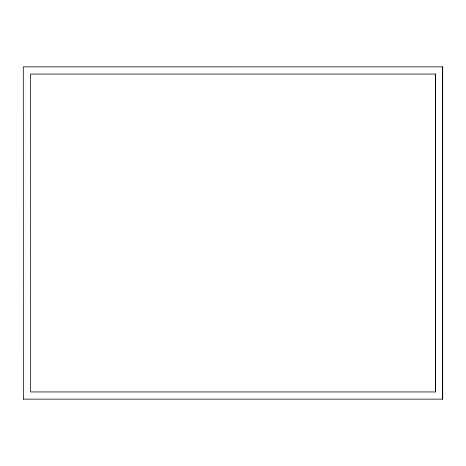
<?xml version="1.0" encoding="UTF-8"?>
<svg xmlns="http://www.w3.org/2000/svg" width="466" height="466" viewBox="0 0 466 466"><rect width="100%" height="100%" fill="white"/><g stroke="black" fill="none" stroke-linecap="round" stroke-linejoin="round"><path stroke-width="0.7" d="M435.512 74.053L30.488 74.053L30.54 391.947L435.512 391.947L435.512 74.053L435.46 391.947M23.3 399.141L442.7 399.141L442.7 66.865L23.3 66.859L23.352 399.141M442.648 66.865L442.648 399.141"/></g></svg>
